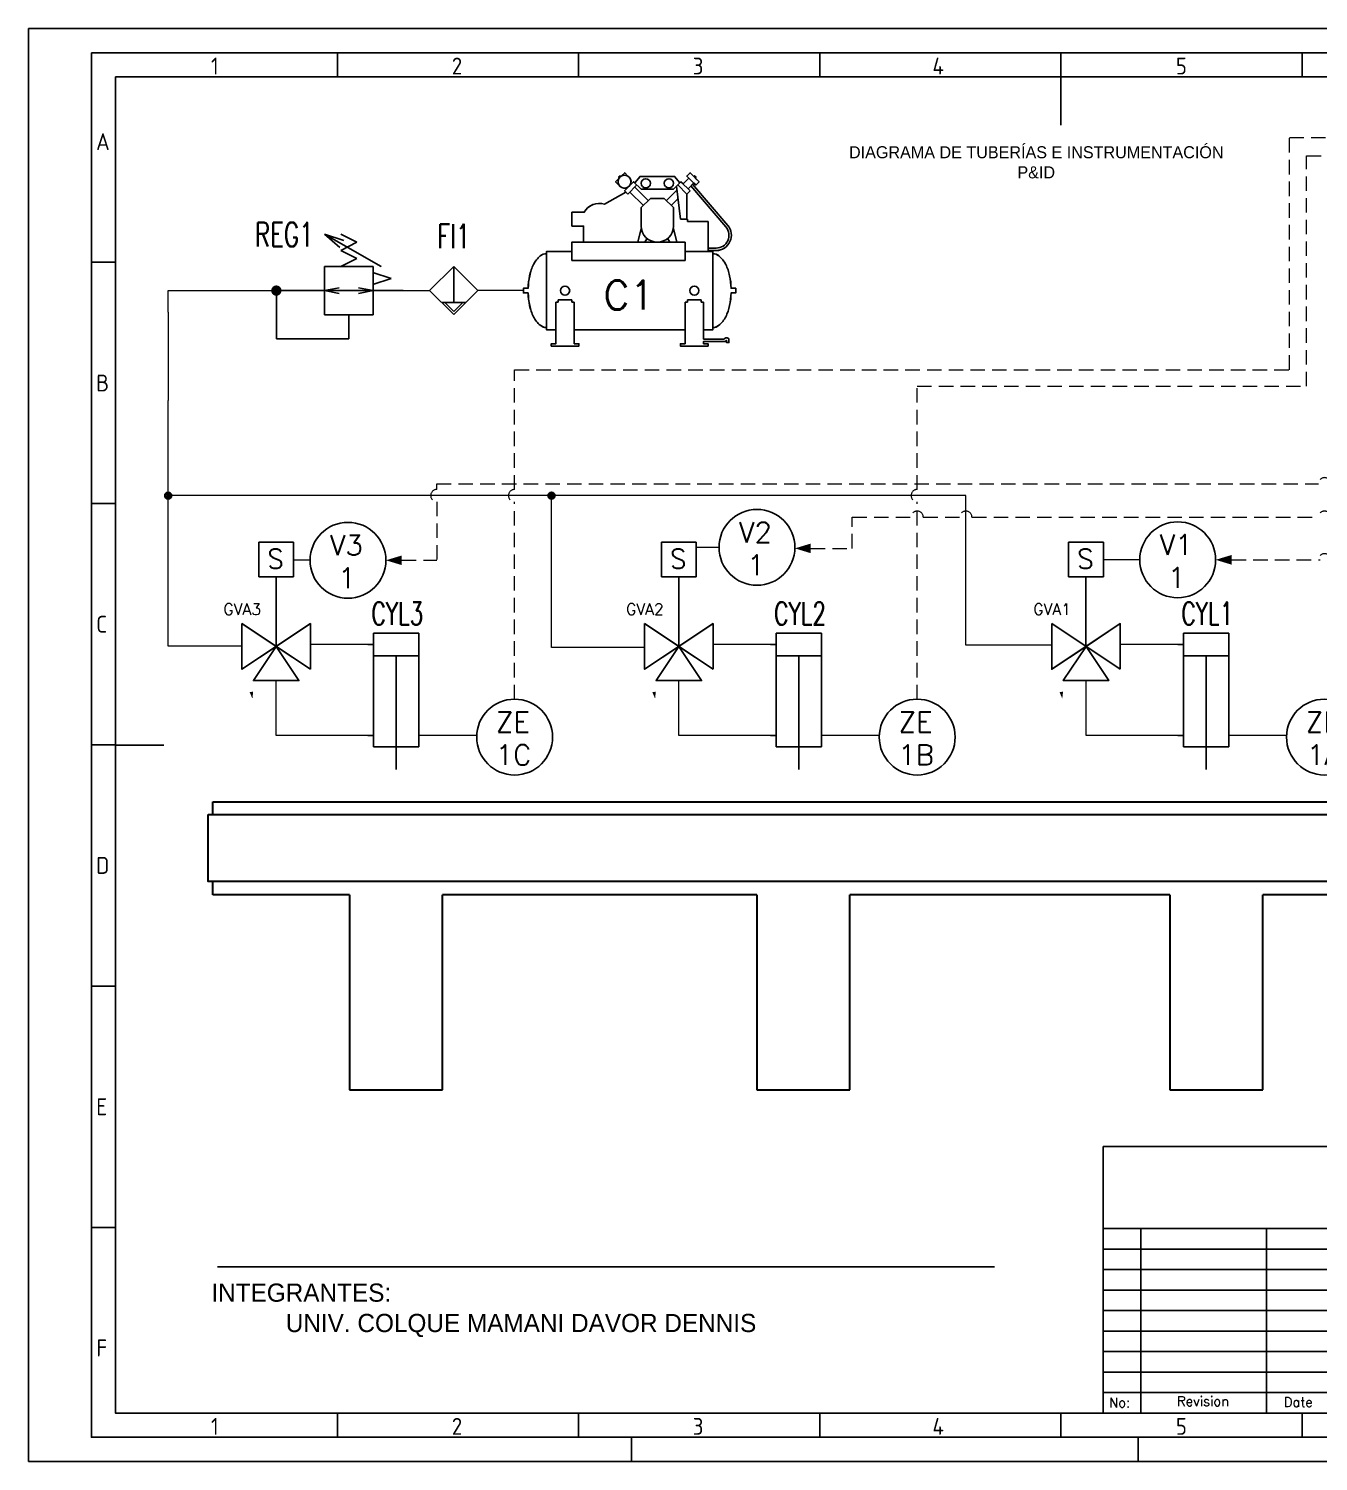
# Model space of a CAD drawing. Header units: millimetres. Extents: x 0 to 420, y 0 to 297.
# Drawn here: x 0 to 267.4, y 0 to 297 of the extents above; entities that cross this region are included whole.
import ezdxf
from ezdxf.enums import TextEntityAlignment as Align

# ---------------------------------------------------------------- set-up
doc = ezdxf.new("R2010")
doc.units = ezdxf.units.MM
doc.header["$LTSCALE"] = 6
doc.linetypes.add('DASHED', pattern=[0.75, 0.5, -0.25])
for name, color, linetype in [('025', 1, 'Continuous'), ('035', 5, 'Continuous'), ('07', 7, 'Continuous'), ('MISC', 7, 'Continuous'), ('RED_2.5mm^2', 1, 'Continuous'), ('SYMS', 7, 'Continuous'), ('TAGS', 7, 'Continuous')]:
    doc.layers.add(name, color=color, linetype=linetype)
for name, color, linetype, lineweight in [('SEÑAL ELECTRICA', 3, 'DASHED', 0), ('SEÑAL ELECTRICA OUT', 1, 'DASHED', 0), ('SEÑAL NEUMATICA', 5, 'Pneumatic Binary', 5)]:
    doc.layers.add(name, color=color, linetype=linetype, lineweight=lineweight)
doc.styles.add('ISO Proportional', font='isocp.shx')
doc.styles.add('WD', font='romans.shx')
doc.linetypes.add('Pneumatic Binary', pattern='A,0.25,[130,ltypeshp.shx,S=0.1,R=-45,X=0,Y=0],0.04,[130,ltypeshp.shx,S=0.1,R=55,X=0,Y=0],0.04,[130,ltypeshp.shx,S=0.1,R=-45,X=0,Y=0],1', length=1.33)
doc.linetypes.add('Pneumatic Signal', pattern='A,0.25,[130,ltypeshp.shx,S=0.1,R=-30,X=0,Y=0],0.04,[130,ltypeshp.shx,S=0.1,R=-30,X=0,Y=0],1', length=1.29)

# ---------------------------------------------------------------- blocks, each defined once
blk = doc.blocks.new('IEC_border_a3')
at = {"layer": '035'}
for p, q in [((64, 292), (64, 287)), ((114, 292), (114, 287)), ((164, 292), (164, 287)), ((214, 292), (214, 287)), ((264, 292), (264, 287)), ((17.97, 248.58), (12.98, 248.58)), ((17.98, 198.54), (13, 198.54)), ((17.98, 148.54), (13, 148.54)), ((17.98, 98.54), (13, 98.54)), ((18, 48.5), (13.02, 48.5)), ((64, 10), (64, 5)), ((114, 10), (114, 5)), ((164, 10), (164, 5)), ((214, 10), (214, 5)), ((264, 10), (264, 5)), ((125, 0), (125, 5)), ((230, 5), (230, 0))]:
    blk.add_line(p, q, dxfattribs=at)
for points in [[(0, 297), (420, 297), (420, 0), (0, 0)], [(18, 287), (410, 287), (410, 10), (18, 10)]]:
    blk.add_lwpolyline(points, close=True, dxfattribs=at)
at = {"layer": '07'}
for p, q in [((214, 287), (214, 277)), ((18, 148.5), (28, 148.5))]:
    blk.add_line(p, q, dxfattribs=at)
blk.add_lwpolyline([(13, 292), (415, 292), (415, 5), (13, 5)], close=True, dxfattribs=at)
at = {"layer": '035', "style": 'ISO Proportional'}
for s, p in [('1', (37.81, 287.5)), ('2', (87.73, 287.5)), ('3', (137.68, 287.5)), ('4', (187.38, 287.5)), ('5', (237.84, 287.5)), ('A', (13.98, 271.83)), ('B', (14, 221.79)), ('C', (14, 171.79)), ('D', (14, 121.79)), ('E', (14.02, 71.75)), ('F', (14.02, 21.75)), ('1', (37.81, 5.5)), ('2', (87.73, 5.5)), ('3', (137.68, 5.5)), ('4', (187.38, 5.5)), ('5', (237.84, 5.5))]:
    blk.add_text(s, height=3.5, dxfattribs=at).set_placement(p)
blk = doc.blocks.new('IEC_tblock_a3')
at = {"layer": '035'}
for p, q in [((-106.6, 55.25), (-106.6, 17)), ((-36.4, 55.25), (-36.4, 48.88)), ((-88.4, 48.88), (0, 48.88)), ((-179.4, 38.25), (-179.4, 0)), ((-153.4, 38.25), (-153.4, 0)), ((-140.4, 38.25), (-140.4, 0)), ((-122.2, 38.25), (-122.2, 21.25)), ((-187.2, 34), (-88.4, 34)), ((-187.2, 29.75), (-88.4, 29.75)), ((-187.2, 25.5), (-88.4, 25.5)), ((-187.2, 21.25), (-88.4, 21.25)), ((-187.2, 17), (-132.6, 17)), ((-187.2, 12.75), (-132.6, 12.75)), ((-187.2, 8.5), (-132.6, 8.5)), ((-13, 8.5), (0, 8.5)), ((-187.2, 4.25), (0, 4.25)), ((-44.2, 4.25), (-44.2, 0))]:
    blk.add_line(p, q, dxfattribs=at)
at = {"layer": '07'}
for p, q in [((-187.2, 55.25), (-187.2, 0)), ((-187.2, 55.25), (0, 55.25)), ((-132.6, 55.25), (-132.6, 0)), ((-88.4, 55.25), (-88.4, 0)), ((0, 55.25), (0, 0)), ((-187.2, 38.25), (0, 38.25)), ((-132.6, 17), (0, 17)), ((-13, 17), (-13, 4.25)), ((-187.2, 0), (0, 0))]:
    blk.add_line(p, q, dxfattribs=at)
at = {"style": 'WD'}
for tag, p in [('SCALE', (-69.88, 51.07)), ('SH', (-8.74, 10.06)), ('FILENAME', (-68.15, 0.8))]:
    blk.add_attdef(tag, p, '', height=2, dxfattribs=at)
for tag, height, p in [('EDDATE', 2, (-114.97, 30.8)), ('EDBY', 2, (-98.02, 30.86)), ('PROJDESC', 5, (-45.9, 29.2)), ('CKDATE', 2, (-114.85, 26.58)), ('CKBY', 2, (-97.88, 26.3)), ('DWGDESC', 5, (-44.85, 19.72)), ('DWGNO', 3.5, (-48.54, 9.46))]:
    blk.add_attdef(tag, text='', height=height, dxfattribs=at).set_placement(p, align=Align.CENTER)
at = {"style": 'WD', "flags": 1}
blk.add_attdef('WD_TB', (-120.95, 11.91), '', height=2, dxfattribs=at)
at = {"layer": '025', "style": 'WD'}
for s, p in [('SCALE', (-80.57, 51.13)), ('NAME', (-97.74, 35.14)), ('No:', (-183.81, 1.19)), ('Revision', (-166.53, 1.47)), ('Date', (-146.79, 1.28)), ('By', (-136.33, 1.37))]:
    blk.add_text(s, height=2, dxfattribs=at).set_placement(p, align=Align.CENTER)
for s, p in [('DATE', (-118, 35)), ('Edit', (-130.55, 30.72)), ('Chec.', (-130.82, 26.72)), ('SHEETS', (-11.17, 14.05)), ('FILENAME', (-87.18, 0.61))]:
    blk.add_text(s, height=2, dxfattribs=at).set_placement(p)
blk = doc.blocks.new('VGVA1_3WAY_VALVE1')
at = {"ltscale": 3.2258}
for p, q in [((-0.25, 0.375), (0.25, -0.375)), ((-0.25, -0.375), (0.25, 0.375)), ((0.25, 0.375), (-0.25, 0.375)), ((0.375, 0.25), (0, 0)), ((0.375, 0.25), (0.375, -0.25)), ((0.375, -0.25), (0, 0)), ((0.25, -0.375), (-0.25, -0.375))]:
    blk.add_line(p, q, dxfattribs=at)
at = {"ltscale": 25.4, "flags": 128}
for points in [[(0.25, 0.375), (0, 0), (-0.25, 0.375)], [(0, 0), (0.375, 0.25), (0.375, -0.25)], [(-0.25, -0.375), (0, 0), (0.25, -0.375)]]:
    blk.add_lwpolyline(points, close=True, dxfattribs=at)
at = {"style": 'WD', "flags": 1}
for tag, p in [('INST', (-0.349, 0.777)), ('LOC', (-0.349, 0.581)), ('TAG1', (-0.349, 0.375))]:
    blk.add_attdef(tag, text='', height=0.125, dxfattribs=at).set_placement(p, align=Align.RIGHT)
at = {"style": 'WD'}
for tag, p, height in [('X2TERM04', (0, 0.375), 0.005), ('TERM04', (0.02, 0.388), 0.0625), ('X4TERM03', (0, 0), 0.005), ('X1TERM02', (0.375, 0), 0.005), ('TERM02', (0.406, 0.036), 0.0625), ('RATING1', (0.395, -0.159), 0.125), ('DESC1', (0.395, -0.375), 0.125), ('X8TERM01', (0, -0.375), 0.005), ('TERM01', (0.029, -0.455), 0.0625), ('DESC2', (0.395, -0.559), 0.125), ('DESC3', (0.395, -0.749), 0.125), ('WDTAGALT', (0.395, -0.935), 0.125)]:
    blk.add_attdef(tag, p, '', height=height, dxfattribs=at)
blk.add_attdef('XREF', text='', height=0.0625, rotation=0.0625, dxfattribs=at).set_placement((0.507, 0.365), align=Align.TOP_CENTER)
blk.add_attdef('TERM03', text='', height=0.0625, dxfattribs=at).set_placement((-0.085, 0.02), align=Align.RIGHT)
at = {"style": 'WD', "flags": 1}
for tag, p in [('FAMILY', (-0.284, -0.163)), ('WDTYPE', (-0.277, -0.103)), ('CAT', (-0.284, -0.207)), ('MFG', (-0.283, -0.238)), ('ASSYCODE', (-0.254, -0.268))]:
    blk.add_attdef(tag, text='', height=0.01, dxfattribs=at).set_placement(p, align=Align.CENTER)
blk = doc.blocks.new('VAC1_SOLENOID')
for p, q in [((-0.75, -0.125), (-0.75, 0.125)), ((-0.75, 0.125), (-0.5, 0.125)), ((-0.5, -0.125), (-0.5, 0.125)), ((-0.5, -0.125), (-0.75, -0.125))]:
    blk.add_line(p, q)
at = {"ltscale": 3.2258}
blk.add_line((0, 0), (-0.5, 0), dxfattribs=at)
at = {"style": 'WD'}
for tag, height, p in [('INST', 0.125, (-0.84, 0.553)), ('LOC', 0.125, (-0.835, 0.368)), ('TAG1', 0.125, (-0.835, 0.17)), ('TERM03', 0.0625, (-0.769, 0.009))]:
    blk.add_attdef(tag, text='', height=height, dxfattribs=at).set_placement(p, align=Align.RIGHT)
for tag, p, height in [('TERM02', (-0.628, 0.134), 0.0625), ('X2TERM02', (-0.625, 0.125), 0.005), ('X4TERM03', (-0.75, 0), 0.005), ('DESC1', (-0.431, -0.209), 0.125), ('X8TERM01', (-0.625, -0.125), 0.005), ('TERM01', (-0.624, -0.201), 0.0625), ('DESC2', (-0.431, -0.393), 0.125), ('DESC3', (-0.431, -0.583), 0.125), ('RATING1', (-0.431, -0.761), 0.125), ('WDTAGALT', (-0.421, -0.949), 0.125)]:
    blk.add_attdef(tag, p, '', height=height, dxfattribs=at)
blk.add_attdef('XREF', text='', height=0.0625, rotation=0.0625, dxfattribs=at).set_placement((-0.999, 0.095), align=Align.TOP_CENTER)
blk.add_attdef('TEXT', text='', height=0.0625, dxfattribs=at).set_placement((-0.624, -0.004), align=Align.MIDDLE_CENTER)
at = {"style": 'WD', "flags": 1}
for tag, p in [('WDTYPE', (-0.828, -0.053)), ('FAMILY', (-0.831, -0.09)), ('CAT', (-0.831, -0.134)), ('MFG', (-0.829, -0.166)), ('ASSYCODE', (-0.801, -0.195))]:
    blk.add_attdef(tag, text='', height=0.01, dxfattribs=at).set_placement(p, align=Align.CENTER)
blk = doc.blocks.new('VCY1_CYL_RETRACT')
for p, q in [((0.5625, 0.2812), (-0.0625, 0.2812)), ((-0.0625, 0.2812), (-0.0625, 0.0312)), ((0.0625, 0.2812), (0.0625, 0.0312)), ((0.5625, 0.0312), (0.5625, 0.2812)), ((0.0625, 0.1562), (0.6875, 0.1562)), ((-0.0625, 0.0312), (0.5625, 0.0312)), ((0, 0.0312), (0, 0)), ((0.5, 0.0312), (0.5, 0))]:
    blk.add_line(p, q)
at = {"style": 'WD', "width": 0.7}
for tag, p in [('INST', (0.25, 0.6562)), ('LOC', (0.25, 0.5)), ('TAG1', (0.25, 0.3438))]:
    blk.add_attdef(tag, text='', height=0.125, dxfattribs=at).set_placement(p, align=Align.CENTER)
for tag, p in [('DESC1', (-0.125, 0.1562)), ('DESC2', (-0.125, 0)), ('DESC3', (-0.125, -0.1562)), ('WDTAGALT', (-0.125, -0.3125))]:
    blk.add_attdef(tag, text='', height=0.125, dxfattribs=at).set_placement(p, align=Align.RIGHT)
at = {"style": 'WD'}
for tag, p, height, flags in [('WDBLKNAM', (0.3428, 0.2812), 0.01, 9), ('FAMILY', (0.3497, 0.2685), 0.01, 9), ('X8TERM01', (0, 0), 0.005, 1), ('WDTYPE', (0.0625, 0.0625), 0.01, 1), ('X8TERM02', (0.5, 0), 0.005, 1)]:
    blk.add_attdef(tag, p, '', height=height, dxfattribs=dict(at, flags=flags))
blk.add_attdef('XREF', (0.6562, 0.2188), '', height=0.0625, dxfattribs=at)
at = {"linetype": 'Continuous', "style": 'WD', "flags": 9}
for tag, p in [('ASSYCODE', (0.375, 0.1875)), ('MFG', (0.3728, 0.2049)), ('CAT', (0.3748, 0.2243))]:
    blk.add_attdef(tag, text='', height=0.01, dxfattribs=at).set_placement(p, align=Align.CENTER)
at = {"style": 'WD', "width": 0.7}
for tag, p, height in [('RATING1', (0.6875, 0), 0.125), ('TERM01', (0.0312, -0.0938), 0.0625), ('TERM02', (0.5312, -0.0938), 0.0625)]:
    blk.add_attdef(tag, p, '', height=height, dxfattribs=at)
blk = doc.blocks.new('VC1_AIR_COMPRESSOR')
at = {"ltscale": 3.2258}
for p, q in [((-0.031, -0.063), (-0.031, 0)), ((-0.031, 0), (0.032, 0)), ((0.032, 0), (0.032, -0.063)), ((0.532, -0.313), (-0.531, -0.313)), ((-0.531, -0.313), (-0.531, -0.656)), ((0.532, -0.438), (0.532, -0.313)), ((0.751, -0.375), (0.719, -0.375)), ((0.719, -0.375), (0.719, -0.438)), ((0.751, -0.75), (0.751, -0.375)), ((0.157, -0.469), (0.126, -0.469)), ((0.126, -0.469), (0.126, -0.656)), ((0.719, -0.438), (0.157, -0.438)), ((0.157, -0.438), (0.157, -0.469)), ((-0.874, -0.656), (-1.062, -0.656)), ((-1.062, -0.656), (-1.062, -0.822)), ((-0.874, -0.813), (-0.874, -0.656)), ((-0.406, -0.656), (-0.656, -0.656)), ((-0.656, -0.656), (-0.656, -2.188)), ((-0.406, -2.188), (-0.406, -0.656)), ((0.126, -0.656), (0.157, -0.656)), ((0.157, -0.656), (0.157, -0.688)), ((0.157, -0.688), (0.719, -0.688)), ((0.532, -2.188), (0.532, -0.688)), ((0.719, -0.688), (0.719, -0.75)), ((0.719, -0.75), (0.751, -0.75)), ((-0.656, -0.813), (-0.874, -0.813)), ((-1.172, -1.098), (-1.333, -1.388)), ((-1.553, -1.328), (-1.596, -1.371)), ((-1.534, -1.287), (-1.556, -1.309)), ((-1.556, -1.309), (-1.545, -1.32)), ((-1.523, -1.298), (-1.534, -1.287)), ((-1.473, -1.248), (-1.516, -1.291)), ((-1.428, -1.292), (-1.473, -1.248)), ((-1.43, -1.293), (-1.428, -1.292)), ((-1.596, -1.371), (-1.551, -1.415)), ((-1.551, -1.415), (-1.55, -1.414)), ((-1.546, -1.578), (-1.46, -1.506)), ((-1.474, -1.492), (-1.351, -1.369)), ((-1.374, -1.592), (-1.474, -1.492)), ((-1.446, -1.464), (-1.455, -1.454)), ((-1.307, -1.413), (-1.43, -1.536)), ((-1.22, -1.689), (-1.402, -1.508)), ((-1.379, -1.397), (-1.389, -1.388)), ((-1.351, -1.369), (-1.307, -1.413)), ((-1.154, -1.623), (-1.335, -1.442)), ((-0.843, -1.594), (-0.656, -1.547)), ((-1.546, -2.047), (-1.546, -1.578)), ((-1.374, -2.033), (-1.374, -1.592)), ((-1.124, -1.594), (-1.249, -1.719)), ((-1.249, -1.719), (-1.249, -1.906)), ((-0.874, -1.594), (-1.124, -1.594)), ((-0.703, -1.672), (-0.656, -1.641)), ((-1.22, -1.936), (-1.361, -2.077)), ((-1.249, -1.906), (-1.124, -2.031)), ((-1.46, -2.119), (-1.546, -2.047)), ((-1.474, -2.133), (-1.374, -2.033)), ((-1.351, -2.256), (-1.474, -2.133)), ((-1.43, -2.089), (-1.307, -2.212)), ((-0.968, -2.125), (-1.412, -2.071)), ((-1.154, -2.002), (-1.243, -2.091)), ((-1.124, -2.031), (-0.874, -2.031)), ((-0.968, -2.219), (-0.968, -2.125)), ((-0.843, -2.031), (-0.656, -2.078)), ((-0.703, -1.953), (-0.656, -1.984)), ((0.751, -2.125), (0.719, -2.125)), ((0.719, -2.125), (0.719, -2.188)), ((-1.596, -2.255), (-1.551, -2.21)), ((-1.473, -2.377), (-1.596, -2.255)), ((-1.556, -2.316), (-1.545, -2.305)), ((-1.534, -2.338), (-1.556, -2.316)), ((-1.551, -2.21), (-1.428, -2.333)), ((-1.523, -2.327), (-1.534, -2.338)), ((-1.446, -2.161), (-1.523, -2.239)), ((-1.379, -2.228), (-1.457, -2.305)), ((-1.442, -2.29), (-0.883, -2.766)), ((-1.42, -2.268), (-0.862, -2.742)), ((-1.307, -2.212), (-1.351, -2.256)), ((-1.307, -2.212), (-0.968, -2.212)), ((-0.937, -2.219), (-0.968, -2.219)), ((-0.937, -2.5), (-0.937, -2.219)), ((-0.656, -2.188), (-0.406, -2.188)), ((-0.531, -2.188), (-0.531, -2.563)), ((0.157, -2.219), (0.126, -2.219)), ((0.126, -2.219), (0.126, -2.406)), ((0.719, -2.188), (0.157, -2.188)), ((0.157, -2.188), (0.157, -2.219)), ((-1.428, -2.333), (-1.473, -2.377)), ((-0.531, -2.5), (-0.937, -2.5)), ((-0.575, -2.609), (-0.575, -2.5)), ((-0.544, -2.609), (-0.544, -2.5)), ((0.126, -2.406), (0.157, -2.406)), ((0.157, -2.406), (0.157, -2.438)), ((0.157, -2.438), (0.657, -2.438)), ((0.532, -2.563), (0.532, -2.438)), ((0.657, -2.438), (0.657, -2.719)), ((0.688, -2.734), (0.688, -2.438)), ((0.688, -2.438), (0.719, -2.438)), ((0.719, -2.438), (0.719, -2.5)), ((0.719, -2.5), (0.751, -2.5)), ((-0.531, -2.563), (0.532, -2.563)), ((-0.031, -2.812), (-0.031, -2.875)), ((-0.031, -2.875), (0.032, -2.875)), ((0.032, -2.875), (0.032, -2.812)), ((0.657, -2.781), (0.704, -2.781)), ((0.672, -2.75), (0.688, -2.734)), ((0.704, -2.75), (0.672, -2.75)), ((0.704, -2.781), (0.704, -2.75))]:
    blk.add_line(p, q, dxfattribs=at)
at = {"ltscale": 25.4, "flags": 128}
blk.add_lwpolyline([(-0.202, -0.083, 0.064948), (-0.353, -0.136, 0.104203), (-0.469, -0.228, 0.174705), (-0.499, -0.313), (-0.531, -0.313), (-0.531, -0.656), (-0.656, -0.656), (-0.656, -0.813), (-0.874, -0.813), (-0.874, -0.656), (-1.062, -0.656), (-1.062, -0.822, 0.339438), (-1.172, -1.098), (-1.333, -1.388), (-1.351, -1.369), (-1.379, -1.397), (-1.389, -1.388, 0.324447), (-1.43, -1.293), (-1.428, -1.292), (-1.473, -1.248), (-1.523, -1.298), (-1.534, -1.287), (-1.556, -1.309), (-1.545, -1.32), (-1.596, -1.371), (-1.551, -1.415), (-1.55, -1.414, 0.324447), (-1.455, -1.454), (-1.446, -1.464), (-1.474, -1.492), (-1.46, -1.506), (-1.546, -1.578), (-1.546, -2.047), (-1.46, -2.119), (-1.474, -2.133), (-1.446, -2.161), (-1.523, -2.239), (-1.551, -2.21), (-1.596, -2.255), (-1.545, -2.305), (-1.556, -2.316), (-1.534, -2.338), (-1.523, -2.327), (-1.473, -2.377), (-1.428, -2.333), (-1.457, -2.305), (-1.442, -2.29), (-0.883, -2.766, 0.639378), (-0.544, -2.609), (-0.544, -2.5), (-0.531, -2.5), (-0.531, -2.563), (-0.499, -2.563, 0.174705), (-0.469, -2.647, 0.104203), (-0.353, -2.739, 0.064948), (-0.202, -2.792, 0.043245), (-0.031, -2.812), (-0.031, -2.875), (0.032, -2.875), (0.032, -2.812, 0.043245), (0.203, -2.792, 0.064948), (0.354, -2.739, 0.104203), (0.47, -2.647, 0.174705), (0.501, -2.563), (0.532, -2.563), (0.532, -2.438), (0.657, -2.438), (0.657, -2.719, 0.168649), (0.651, -2.721, 0.105215), (0.645, -2.728, 0.067398), (0.642, -2.737, 0.053549), (0.64, -2.75, 0.053549), (0.642, -2.763, 0.067398), (0.645, -2.772, 0.105215), (0.651, -2.779, 0.168649), (0.657, -2.781), (0.704, -2.781), (0.704, -2.75), (0.672, -2.75), (0.688, -2.734), (0.688, -2.438), (0.719, -2.438), (0.719, -2.5), (0.751, -2.5), (0.751, -2.125), (0.719, -2.125), (0.719, -2.188), (0.532, -2.188), (0.532, -0.688), (0.719, -0.688), (0.719, -0.75), (0.751, -0.75), (0.751, -0.375), (0.719, -0.375), (0.719, -0.438), (0.532, -0.438), (0.532, -0.313), (0.501, -0.313, 0.174705), (0.47, -0.228, 0.104203), (0.354, -0.136, 0.064948), (0.203, -0.083, 0.043245), (0.032, -0.063), (0.032, 0), (-0.031, 0), (-0.031, -0.063, 0.043245)], format="xyb", close=True, dxfattribs=at)
at = {"ltscale": 3.2258}
for centre, radius in [((0.001, -0.563), 0.0625), ((-1.475, -1.368), 0.0879), ((-1.453, -1.656), 0.0625), ((-1.453, -1.969), 0.0625), ((0.001, -2.313), 0.0625)]:
    blk.add_circle(centre, radius, dxfattribs=at)
for centre, radius, start, end in [((-0.192, -0.457), 0.359, 116.5651, 140.3607), ((-0.076, -0.69), 0.619, 101.7009, 116.5651), ((0.001, -1.06), 0.997, 91.796, 101.7009), ((0.001, -1.06), 0.997, 78.2991, 88.204), ((0.077, -0.69), 0.619, 63.4349, 78.2991), ((0.194, -0.457), 0.359, 39.6393, 63.4349), ((-0.367, -0.313), 0.133, 140.3607, 180), ((0.368, -0.313), 0.133, 0, 39.6393), ((-0.937, -1.031), 0.244, 120.807, 195.8036), ((-0.874, -1.813), 0.219, 270, 90), ((-0.749, -2.609), 0.206, 229.6241, 0), ((-0.749, -2.609), 0.174, 229.6241, 360), ((-0.367, -2.563), 0.133, 180, 219.6393), ((-0.192, -2.418), 0.359, 219.6393, 243.4349), ((0.194, -2.418), 0.359, 296.5651, 320.3607), ((0.368, -2.563), 0.133, 320.3607, 0), ((-0.076, -2.185), 0.619, 243.4349, 258.2991), ((0.001, -1.815), 0.997, 258.2991, 268.204), ((0.001, -1.815), 0.997, 271.796, 281.7009), ((0.077, -2.185), 0.619, 281.7009, 296.5651), ((0.7, -2.75), 0.0594, 167.7393, 180), ((0.7, -2.75), 0.0594, 180, 192.2607), ((0.679, -2.745), 0.0376, 152.3162, 167.7393), ((0.679, -2.755), 0.0376, 192.2607, 207.6838), ((0.665, -2.738), 0.0225, 128.2912, 152.3162), ((0.665, -2.762), 0.0225, 207.6838, 231.7088), ((0.657, -2.728), 0.00906, 90, 128.2912), ((0.657, -2.772), 0.00906, 231.7088, 270)]:
    blk.add_arc(centre, radius, start, end, dxfattribs=at)
at = {"style": 'WD'}
for tag, p, height in [('X2TERM02', (0, 0), 0.005), ('TERM02', (0.005, 0.003), 0.0625), ('RATING1', (0.639, -1.128), 0.125), ('DESC1', (0.639, -1.344), 0.125), ('DESC2', (0.639, -1.528), 0.125), ('DESC3', (0.639, -1.718), 0.125), ('WDTAGALT', (0.657, -1.903), 0.125), ('X8TERM01', (0.001, -2.875), 0.005), ('TERM01', (0.006, -2.946), 0.0625)]:
    blk.add_attdef(tag, p, '', height=height, dxfattribs=at)
blk.add_attdef('XREF', (0.599, -0.224), '', height=0.0625, rotation=0.0625, dxfattribs=at)
for tag, p in [('LOC', (0.054, -1.461)), ('INST', (0.078, -1.3)), ('TAG1', (0.072, -1.67))]:
    blk.add_attdef(tag, text='', height=0.125, dxfattribs=at).set_placement(p, align=Align.CENTER)
at = {"style": 'WD', "flags": 1}
for tag, p in [('WDTYPE', (0.262, -2.143)), ('FAMILY', (0.396, -2.039)), ('CAT', (0.393, -2.07)), ('MFG', (0.395, -2.106)), ('ASSYCODE', (0.423, -2.141))]:
    blk.add_attdef(tag, text='', height=0.01, dxfattribs=at).set_placement(p, align=Align.CENTER)
blk = doc.blocks.new('HVL1_AIR_PRESS_REG')
for p, q in [((0.2395, 0.2507), (0.323, 0.2922)), ((0.323, 0.2086), (0.2395, 0.2507)), ((0.4066, 0.2922), (0.3077, 0.2591)), ((0.4066, 0.2922), (0.3279, 0.2238)), ((0.2395, 0.1671), (0.323, 0.2086)), ((0.323, 0.125), (0.2395, 0.1671)), ((0.1562, 0.0938), (0.0625, 0.0625)), ((0.4066, 0.125), (0.1559, 0.125)), ((0.1559, 0.125), (0.1559, -0.125)), ((0.1559, 0.1016), (0.1559, 0.018)), ((0.4066, -0.125), (0.4066, 0.125)), ((0, 0), (0.1671, 0)), ((0.0625, 0.0625), (0.1562, 0.0312)), ((0.1559, 0), (0.2309, 0.0149)), ((0.1559, 0), (0.2309, -0.0149)), ((0.4066, 0), (0.3316, 0.0149)), ((0.4066, 0), (0.3316, -0.0149)), ((0.4062, 0), (0.6569, 0)), ((0.1559, -0.125), (0.4066, -0.125))]:
    blk.add_line(p, q)
at = {"linetype": 'DASHED'}
for p, q in [((0.6569, -0.2507), (0.6569, 0)), ((0.2809, -0.125), (0.2809, -0.2507)), ((0.2806, -0.2507), (0.6569, -0.2507))]:
    blk.add_line(p, q, dxfattribs=at)
for points in [[(0.4066, 0.2922), (0.1138, 0.125), (0.1138, 0.125)], [(0.4066, 0), (0.1559, 0), (0.1559, 0)]]:
    blk.add_lwpolyline(points)
at = {"const_width": 0.0267}
blk.add_lwpolyline([(0.6436, 0, 1), (0.6703, 0, 1)], format="xyb", close=True, dxfattribs=at)
at = {"style": 'WD', "width": 0.7}
for tag, p, height in [('DESC1', (0.5, 0.6562), 0.125), ('DESC2', (0.5, 0.5), 0.125), ('DESC3', (0.5, 0.3438), 0.125), ('WDTAGALT', (0.5, 0.1875), 0.125), ('TERM02', (0.6562, 0.0312), 0.0625)]:
    blk.add_attdef(tag, p, '', height=height, dxfattribs=at)
for tag, height, p in [('INST', 0.125, (0.0938, 0.5312)), ('LOC', 0.125, (0.0938, 0.375)), ('TAG1', 0.125, (0.0938, 0.2188)), ('TERM01', 0.0625, (0.0312, 0.0312)), ('RATING1', 0.125, (0.1562, -0.3125))]:
    blk.add_attdef(tag, text='', height=height, dxfattribs=at).set_placement(p, align=Align.RIGHT)
at = {"style": 'WD'}
for tag, p, height, flags in [('X4TERM01', (0, 0), 0.005, 1), ('WDTYPE', (0.0625, 0.0625), 0.01, 1), ('X1TERM02', (0.6684, 0), 0.005, 1), ('WDBLKNAM', (0.499, -0.0625), 0.01, 9), ('FAMILY', (0.5, -0.0938), 0.01, 9)]:
    blk.add_attdef(tag, p, '', height=height, dxfattribs=dict(at, flags=flags))
at = {"linetype": 'Continuous', "style": 'WD', "flags": 9}
for tag, p in [('CAT', (0.5, -0.125)), ('MFG', (0.5, -0.1562)), ('ASSYCODE', (0.5, -0.1875))]:
    blk.add_attdef(tag, p, '', height=0.01, dxfattribs=at)
at = {"style": 'WD'}
blk.add_attdef('XREF', (0.7188, -0.1875), '', height=0.0625, dxfattribs=at)
blk = doc.blocks.new('HFL1_AIR_FILT')
for p, q in [((0.125, 0.125), (0, 0)), ((0.25, 0), (0.125, 0.125)), ((0, 0), (0.125, -0.125)), ((0.0625, -0.0625), (0.1875, -0.0625)), ((0.078, -0.0625), (0.125, -0.109)), ((0.125, -0.125), (0.25, 0)), ((0.125, -0.109), (0.1715, -0.0625))]:
    blk.add_line(p, q)
at = {"linetype": 'DASHED'}
blk.add_line((0.125, 0.125), (0.125, -0.0625), dxfattribs=at)
at = {"style": 'WD', "width": 0.7}
for tag, p in [('INST', (0.1194, 0.531)), ('LOC', (0.1194, 0.3747)), ('TAG1', (0.125, 0.2188)), ('DESC1', (0.125, -0.3125)), ('DESC2', (0.1396, -0.4688)), ('DESC3', (0.1396, -0.625)), ('WDTAGALT', (0.1396, -0.7812))]:
    blk.add_attdef(tag, text='', height=0.125, dxfattribs=at).set_placement(p, align=Align.CENTER)
blk.add_attdef('TERM01', text='', height=0.0625, dxfattribs=at).set_placement((0, 0.0312), align=Align.RIGHT)
for tag, p, height in [('TERM02', (0.25, 0.0312), 0.0625), ('RATING1', (0.2812, -0.1562), 0.125)]:
    blk.add_attdef(tag, p, '', height=height, dxfattribs=at)
at = {"style": 'WD'}
for tag, p, height, flags in [('X4TERM01', (0, 0), 0.005, 1), ('WDTYPE', (0.0625, 0.0625), 0.01, 1), ('WDBLKNAM', (0.124, 0.0625), 0.01, 9), ('FAMILY', (0.125, 0.0312), 0.01, 9), ('X1TERM02', (0.25, 0), 0.005, 1)]:
    blk.add_attdef(tag, p, '', height=height, dxfattribs=dict(at, flags=flags))
blk.add_attdef('XREF', text='', height=0.0625, dxfattribs=at).set_placement((0, -0.125), align=Align.RIGHT)
at = {"linetype": 'Continuous', "style": 'WD', "flags": 9}
for tag, p in [('ASSYCODE', (0.1503, -0.0497)), ('MFG', (0.1481, -0.0324)), ('CAT', (0.1501, -0.0129))]:
    blk.add_attdef(tag, text='', height=0.01, dxfattribs=at).set_placement(p, align=Align.CENTER)
blk = doc.blocks.new('WDDOT')
for radius in [0.72, 0.449, 0.223]:
    blk.add_circle((0, 0), radius)
blk = doc.blocks.new('HIN1_FIELD_MOUNT')
at = {"ltscale": 3.2258}
blk.add_circle((0, 0), 0.5, dxfattribs=at)
at = {"style": 'WD', "width": 0.7}
for tag, height, p in [('INST', 0.125, (-0.454, 0.471)), ('LOC', 0.125, (-0.454, 0.309)), ('TERM01', 0.0625, (-0.524, 0.018))]:
    blk.add_attdef(tag, text='', height=height, dxfattribs=at).set_placement(p, align=Align.RIGHT)
for tag, p, height in [('TERM04', (0.021, 0.531), 0.0625), ('X2TERM04', (0, 0.5), 0.005), ('X4TERM01', (-0.5, 0), 0.005), ('X1TERM03', (0.5, 0), 0.005), ('TERM03', (0.522, 0.018), 0.0625), ('RATING1', (0.513, -0.159), 0.125), ('DESC1', (0.513, -0.318), 0.125), ('X8TERM02', (0, -0.5), 0.005), ('TERM02', (0.023, -0.581), 0.0625), ('DESC2', (0.513, -0.508), 0.125), ('DESC3', (0.513, -0.688), 0.125), ('WDTAGALT', (0.513, -0.863), 0.125)]:
    blk.add_attdef(tag, p, '', height=height, dxfattribs=at)
blk.add_attdef('XREF', text='', height=0.0625, rotation=0.0625, dxfattribs=at).set_placement((0.546, 0.412), align=Align.TOP_CENTER)
for tag, p in [('TAG1_PART1', (0, 0.147)), ('TAG1_PART2', (0, -0.26))]:
    blk.add_attdef(tag, text='', height=0.125, dxfattribs=at).set_placement(p, align=Align.CENTER)
at = {"style": 'WD', "width": 0.7, "flags": 1}
for tag, p in [('WDTYPE', (-0.535, -0.17)), ('CAT', (-0.546, -0.253)), ('MFG', (-0.544, -0.28)), ('FAMILY', (-0.537, -0.223)), ('ASSYCODE', (-0.525, -0.306))]:
    blk.add_attdef(tag, text='', height=0.01, dxfattribs=at).set_placement(p, align=Align.CENTER)

msp = doc.modelspace()

# ---------------------------------------------------------------- linework, layer by layer
at = {"lineweight": 20}
for p, q in [((143.13, 189.47), (138.38, 189.47)), ((58.34, 186.79), (54.89, 186.79)), ((230.35, 186.89), (222.8, 186.89))]:
    msp.add_line(p, q, dxfattribs=at)
for p, q in [((92.89, 150.5), (80.83, 150.53)), ((176.35, 150.5), (164.31, 150.53)), ((260.78, 150.5), (248.73, 150.53)), ((39.16, 40.31), (200.26, 40.31))]:
    msp.add_line(p, q)
at = {"linetype": 'ByBlock', "lineweight": 30}
for p, q in [((38.15, 136.73), (367.43, 136.73)), ((38.15, 134.12), (38.15, 136.73)), ((38.15, 117.46), (38.15, 120.17)), ((66.5, 117.46), (38.15, 117.46)), ((66.5, 117.46), (66.5, 77.01)), ((85.8, 77.01), (85.8, 117.46)), ((150.94, 117.46), (85.8, 117.46)), ((150.94, 117.46), (150.94, 77.01)), ((170.23, 77.01), (170.23, 117.46)), ((236.57, 117.46), (170.23, 117.46)), ((236.57, 117.46), (236.57, 77.01)), ((367.43, 117.46), (255.86, 117.46)), ((255.86, 77.01), (255.86, 117.46)), ((66.5, 77.01), (85.8, 77.01)), ((150.94, 77.01), (170.23, 77.01)), ((236.57, 77.01), (255.86, 77.01))]:
    msp.add_line(p, q, dxfattribs=at)
at = {"color": 1, "lineweight": 20}
for points in [[(162.15, 189.26, 2, 0, 0), (158.86, 189.26, 0, 0, 0)], [(77.36, 186.79, 2, 0, 0), (74.07, 186.79, 0, 0, 0)], [(249.38, 186.89, 2, 0, 0), (246.08, 186.89, 0, 0, 0)]]:
    msp.add_lwpolyline(points, format="xyseb", dxfattribs=at)
for points in [[(54.66, 175.43, 0, 0, 0), (59.3, 175.42, 0.721, 0, 0), (60.84, 175.42, 0, 0, 0)], [(138.15, 175.43, 0, 0, 0), (142.79, 175.42, 0.721, 0, 0), (144.32, 175.42, 0, 0, 0)], [(222.57, 175.43, 0, 0, 0), (227.21, 175.42, 0.721, 0, 0), (228.75, 175.42, 0, 0, 0)], [(41.56, 162.87, 0, 0, -0.415908), (46.18, 159.51, 0.721, 0, 0), (46.39, 158.09, 0, 0, 0)], [(125.04, 162.87, 0, 0, -0.415908), (129.67, 159.51, 0.721, 0, 0), (129.87, 158.09, 0, 0, 0)], [(209.47, 162.87, 0, 0, -0.415908), (214.09, 159.51, 0.721, 0, 0), (214.29, 158.09, 0, 0, 0)], [(32.47, 120.29, 0, 0, 0), (32.47, 109.34, 1.7, 0, 0), (32.47, 105.72, 0, 0, 0)]]:
    msp.add_lwpolyline(points, format="xyseb")
at = {"linetype": 'ByBlock', "lineweight": 30}
msp.add_lwpolyline([(37.24, 134.12), (368.27, 134.12), (368.27, 120.17), (37.24, 120.17)], close=True, dxfattribs=at)
at = {"layer": 'RED_2.5mm^2'}
msp.add_line((44.21, 168.94), (44.21, 169.01), dxfattribs=at)
at = {"layer": 'SEÑAL ELECTRICA', "lineweight": 20}
for p, q in [((261.39, 226.3), (261.39, 274.42)), ((261.39, 274.42), (330.65, 274.42)), ((264.95, 222.88), (264.95, 270.64)), ((264.95, 270.64), (327.58, 270.64)), ((100.75, 201.47), (100.75, 226.3)), ((100.75, 226.3), (261.39, 226.3)), ((184.21, 201.47), (184.21, 222.88)), ((184.21, 222.88), (264.95, 222.88)), ((100.75, 158), (100.75, 198.93)), ((184.21, 158), (184.21, 198.93))]:
    msp.add_line(p, q, dxfattribs=at)
for centre in [(100.75, 200.2), (184.21, 200.2)]:
    msp.add_arc(centre, 1.27, 90, 270, dxfattribs=at)
at = {"layer": 'SEÑAL ELECTRICA OUT', "lineweight": 20}
for p, q in [((84.62, 202.65), (267.38, 202.65)), ((84.62, 201.47), (84.62, 202.65)), ((84.62, 198.93), (84.62, 186.79)), ((170.76, 189.26), (170.76, 195.73)), ((170.76, 195.72), (182.94, 195.72)), ((185.48, 195.72), (193.03, 195.72)), ((195.57, 195.72), (267.38, 195.72)), ((162.15, 189.26), (170.76, 189.26)), ((77.36, 186.79), (84.62, 186.79)), ((249.38, 186.89), (267.75, 186.89))]:
    msp.add_line(p, q, dxfattribs=at)
for centre, start, end in [((268.65, 202.65), 0, 180), ((84.62, 200.2), 90, 270), ((184.21, 195.72), 0, 180), ((194.3, 195.72), 0, 180), ((268.65, 195.72), 0, 180), ((268.65, 186.89), 0, 180)]:
    msp.add_arc(centre, 1.27, start, end, dxfattribs=at)
at = {"layer": 'SEÑAL NEUMATICA'}
for p, q in [((28.92, 238.23), (28.93, 242.72)), ((39.91, 242.7), (50.9, 242.7)), ((102.6, 242.71), (97.86, 242.71)), ((28.92, 238.23), (28.92, 219.91)), ((28.92, 169.01), (28.92, 219.91)), ((108.4, 200.2), (28.92, 200.2)), ((108.4, 168.7), (108.4, 200.2)), ((194.3, 200.2), (108.4, 200.2)), ((194.3, 169.21), (194.3, 200.2)), ((70.31, 169.34), (58.4, 169.34)), ((153.79, 169.34), (141.88, 169.34)), ((238.22, 169.34), (226.31, 169.34)), ((44.21, 169.01), (28.92, 169.01)), ((127.7, 168.7), (108.4, 168.7)), ((212.12, 169.21), (194.3, 169.21)), ((51.31, 150.48), (51.31, 161.85)), ((134.79, 150.48), (134.79, 161.85)), ((219.21, 150.48), (219.21, 161.85)), ((70.31, 150.48), (51.31, 150.48)), ((153.79, 150.48), (134.79, 150.48)), ((238.22, 150.48), (219.21, 150.48))]:
    msp.add_line(p, q, dxfattribs=at)
at = {"layer": 'SEÑAL NEUMATICA', "linetype": 'Pneumatic Signal'}
for p, q in [((28.93, 242.72), (39.91, 242.7)), ((77.63, 242.7), (83.13, 242.7)), ((97.86, 242.71), (93.13, 242.71))]:
    msp.add_line(p, q, dxfattribs=at)

# ---------------------------------------------------------------- block references
msp.add_blockref('IEC_border_a3', (0, 0))
ref = msp.add_blockref('IEC_tblock_a3', (410, 10))
ref.add_attrib('DWGNO', 'DIAGRAMAS P&ID', dxfattribs={"height": 3.5, "style": 'WD'}).set_placement((361.46, 19.46), align=Align.CENTER)
ref.add_attrib('SH', '01', (401.26, 20.06), dxfattribs={"height": 2, "style": 'WD'})
at = {"layer": 'SYMS'}
ref = msp.add_blockref('VC1_AIR_COMPRESSOR', (102.59, 242.7), dxfattribs=dict(at, xscale=-15.30826710539875, yscale=15.30826710539875, zscale=15.30826710539875, rotation=90))
ref.add_attrib('TAG1', 'C1', dxfattribs={"layer": 'TAGS', "height": 6, "style": 'WD'}).set_placement((124.46, 238.76), align=Align.CENTER)
ref = msp.add_blockref('HVL1_AIR_PRESS_REG', (77.63, 242.7), dxfattribs=dict(at, xscale=-40, yscale=40, zscale=40))
ref.add_attrib('TAG1', 'REG1', dxfattribs={"layer": 'TAGS', "height": 5, "style": 'WD', "width": 0.7}).set_placement((59.06, 251.83), align=Align.RIGHT)
ref = msp.add_blockref('HFL1_AIR_FILT', (83.13, 242.71), dxfattribs=dict(at, xscale=40, yscale=40, zscale=40))
ref.add_attrib('TAG1', 'FI1', dxfattribs={"layer": 'TAGS', "height": 5, "style": 'WD', "width": 0.7}).set_placement((88.13, 251.46), align=Align.CENTER)
for p in [(28.92, 200.2), (108.4, 200.2)]:
    msp.add_blockref('WDDOT', p, dxfattribs=at)
ref = msp.add_blockref('HIN1_FIELD_MOUNT', (150.99, 189.47), dxfattribs=dict(at, xscale=15.73202331055199, yscale=15.73202331055199, zscale=15.73202331055199))
ref.add_attrib('TAG1_PART1', 'V2', dxfattribs={"layer": 'TAGS', "height": 4.2, "style": 'WD'}).set_placement((150.65, 190.51), align=Align.CENTER)
ref.add_attrib('TAG1_PART2', '1', dxfattribs={"layer": 'TAGS', "height": 4.2, "style": 'WD'}).set_placement((150.77, 183.69), align=Align.CENTER)
ref = msp.add_blockref('HIN1_FIELD_MOUNT', (66.2, 186.79), dxfattribs=dict(at, xscale=15.73202331055199, yscale=15.73202331055199, zscale=15.73202331055199))
ref.add_attrib('TAG1_PART1', 'V3', dxfattribs={"layer": 'TAGS', "height": 4.2, "style": 'WD'}).set_placement((65.86, 187.83), align=Align.CENTER)
ref.add_attrib('TAG1_PART2', '1', dxfattribs={"layer": 'TAGS', "height": 4.2, "style": 'WD'}).set_placement((65.98, 181.01), align=Align.CENTER)
ref = msp.add_blockref('HIN1_FIELD_MOUNT', (238.22, 186.89), dxfattribs=dict(at, xscale=15.73202331055199, yscale=15.73202331055199, zscale=15.73202331055199))
ref.add_attrib('TAG1_PART1', 'V1', dxfattribs={"layer": 'TAGS', "height": 4.2, "style": 'WD'}).set_placement((237.87, 187.94), align=Align.CENTER)
ref.add_attrib('TAG1_PART2', '1', dxfattribs={"layer": 'TAGS', "height": 4.2, "style": 'WD'}).set_placement((237.99, 181.11), align=Align.CENTER)
ref = msp.add_blockref('VAC1_SOLENOID', (51.29, 168.94), dxfattribs=dict(at, xscale=28.83082913345933, yscale=28.83082913345933, zscale=28.83082913345933, rotation=270))
ref.add_attrib('TEXT', 'S', dxfattribs={"layer": 'MISC', "height": 4, "style": 'WD'}).set_placement((51.17, 187.07), align=Align.MIDDLE_CENTER)
ref = msp.add_blockref('VAC1_SOLENOID', (134.77, 168.94), dxfattribs=dict(at, xscale=28.83082913345933, yscale=28.83082913345933, zscale=28.83082913345933, rotation=270))
ref.add_attrib('TEXT', 'S', dxfattribs={"layer": 'MISC', "height": 4, "style": 'WD'}).set_placement((134.65, 187.07), align=Align.MIDDLE_CENTER)
ref = msp.add_blockref('VAC1_SOLENOID', (219.2, 168.94), dxfattribs=dict(at, xscale=28.83082913345933, yscale=28.83082913345933, zscale=28.83082913345933, rotation=270))
ref.add_attrib('TEXT', 'S', dxfattribs={"layer": 'MISC', "height": 4, "style": 'WD'}).set_placement((219.08, 187.07), align=Align.MIDDLE_CENTER)
ref = msp.add_blockref('VGVA1_3WAY_VALVE1', (51.31, 168.94), dxfattribs=dict(at, xscale=18.91666348168219, yscale=18.91666348168219, zscale=18.91666348168219, rotation=270))
ref.add_attrib('TAG1', 'GVA3', dxfattribs={"layer": 'TAGS', "height": 2.365, "style": 'WD'}).set_placement((48.17, 175.46), align=Align.RIGHT)
ref = msp.add_blockref('VCY1_CYL_RETRACT', (70.31, 169.34), dxfattribs=dict(at, xscale=37.71058877357584, yscale=37.71058877357584, zscale=37.71058877357584, rotation=270))
ref.add_attrib('TAG1', 'CYL3', dxfattribs={"layer": 'TAGS', "height": 4.714, "style": 'WD', "width": 0.7}).set_placement((76.45, 173.41), align=Align.CENTER)
ref = msp.add_blockref('VGVA1_3WAY_VALVE1', (134.79, 168.94), dxfattribs=dict(at, xscale=18.91666348168219, yscale=18.91666348168219, zscale=18.91666348168219, rotation=270))
ref.add_attrib('TAG1', 'GVA2', dxfattribs={"layer": 'TAGS', "height": 2.365, "style": 'WD'}).set_placement((131.66, 175.46), align=Align.RIGHT)
ref = msp.add_blockref('VCY1_CYL_RETRACT', (153.79, 169.34), dxfattribs=dict(at, xscale=37.71058877357584, yscale=37.71058877357584, zscale=37.71058877357584, rotation=270))
ref.add_attrib('TAG1', 'CYL2', dxfattribs={"layer": 'TAGS', "height": 4.714, "style": 'WD', "width": 0.7}).set_placement((159.94, 173.41), align=Align.CENTER)
ref = msp.add_blockref('VGVA1_3WAY_VALVE1', (219.21, 168.94), dxfattribs=dict(at, xscale=18.91666348168219, yscale=18.91666348168219, zscale=18.91666348168219, rotation=270))
ref.add_attrib('TAG1', 'GVA1', dxfattribs={"layer": 'TAGS', "height": 2.365, "style": 'WD'}).set_placement((216.08, 175.46), align=Align.RIGHT)
ref = msp.add_blockref('VCY1_CYL_RETRACT', (238.22, 169.34), dxfattribs=dict(at, xscale=37.71058877357584, yscale=37.71058877357584, zscale=37.71058877357584, rotation=270))
ref.add_attrib('TAG1', 'CYL1', dxfattribs={"layer": 'TAGS', "height": 4.714, "style": 'WD', "width": 0.7}).set_placement((244.36, 173.41), align=Align.CENTER)
ref = msp.add_blockref('HIN1_FIELD_MOUNT', (100.75, 150.14), dxfattribs=dict(at, xscale=15.73202331055199, yscale=15.73202331055199, zscale=15.73202331055199))
ref.add_attrib('TAG1_PART1', 'ZE', dxfattribs={"layer": 'TAGS', "height": 4.2, "style": 'WD'}).set_placement((100.41, 151.18), align=Align.CENTER)
ref.add_attrib('TAG1_PART2', '1C', dxfattribs={"layer": 'TAGS', "height": 4.2, "style": 'WD'}).set_placement((100.53, 144.36), align=Align.CENTER)
ref = msp.add_blockref('HIN1_FIELD_MOUNT', (184.21, 150.14), dxfattribs=dict(at, xscale=15.73202331055199, yscale=15.73202331055199, zscale=15.73202331055199))
ref.add_attrib('TAG1_PART1', 'ZE', dxfattribs={"layer": 'TAGS', "height": 4.2, "style": 'WD'}).set_placement((183.87, 151.18), align=Align.CENTER)
ref.add_attrib('TAG1_PART2', '1B', dxfattribs={"layer": 'TAGS', "height": 4.2, "style": 'WD'}).set_placement((183.99, 144.36), align=Align.CENTER)
ref = msp.add_blockref('HIN1_FIELD_MOUNT', (268.65, 150.14), dxfattribs=dict(at, xscale=15.73202331055199, yscale=15.73202331055199, zscale=15.73202331055199))
ref.add_attrib('TAG1_PART1', 'ZE', dxfattribs={"layer": 'TAGS', "height": 4.2, "style": 'WD'}).set_placement((268.3, 151.18), align=Align.CENTER)
ref.add_attrib('TAG1_PART2', '1A', dxfattribs={"layer": 'TAGS', "height": 4.2, "style": 'WD'}).set_placement((268.43, 144.36), align=Align.CENTER)

# ---------------------------------------------------------------- texts
at = {"attachment_point": 1}
for s, width, gutter_width, heights, insert, char_height in [('\\pxqc;DIAGRAMA DE TUBERÍAS E INSTRUMENTACIÓN\\PP&ID', 98.032, 12.5, [6.88], (159.88, 272.63), 2.5), ('INTEGRANTES:\\P           UNIV. COLQUE MAMANI DAVOR DENNIS', 239.3604, 18.86, [31.88], (37.88, 36.86), 3.7729)]:
    msp.add_mtext_dynamic_manual_height_columns(s, width=width, gutter_width=gutter_width, heights=heights, dxfattribs=dict(at, insert=insert, char_height=char_height))

doc.saveas('drawing.dxf')
